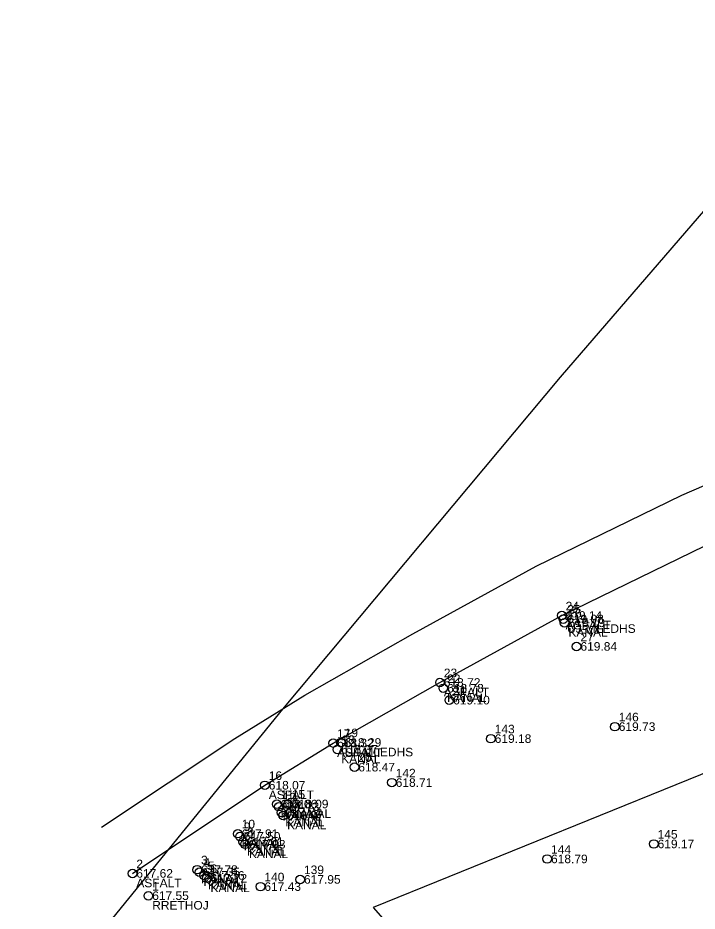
# Model space of a CAD drawing. Header units: metres. Extents: x 7508000 to 7510589, y 4725804 to 4728000.
# Drawn here: x 7509282.2 to 7509361.4, y 4726973.8 to 4727078 of the extents above; entities that cross this region are included whole.
import ezdxf

# ---------------------------------------------------------------- set-up
doc = ezdxf.new("R2010")
doc.units = ezdxf.units.M
for name, color, linetype in [('_KOCKA', 5, 'Continuous'), ('OBILIQ_PAR_PARCELGEOM_ILI', 7, 'Continuous'), ('Orotofoto 2018', 7, 'Continuous'), ('Parcela Baze', 7, 'Continuous'), ('V-NODE', 1, 'Continuous'), ('V-NODE-TEXT', 11, 'Continuous')]:
    doc.layers.add(name, color=color, linetype=linetype)
doc.styles.get("Standard").update_dxf_attribs({"font": 'arial.ttf'})
picture_1 = doc.add_image_def('image1.ecw', size_in_pixel=(11111, 11111))

# ---------------------------------------------------------------- blocks, each defined once
blk = doc.blocks.new('*U54')
at = {"color": 0, "linetype": 'ByBlock', "lineweight": -2, "transparency": 16777216}
blk.add_line((0, 0), (0, 0), dxfattribs=at)
blk.add_circle((0, 0), 0.5, dxfattribs=at)
blk = doc.blocks.new('*U55', base_point=(7509297.413, 4726975.589, 617.5488))
at = {"layer": 'V-NODE-TEXT', "color": 1, "linetype": 'ByBlock', "char_height": 1}
for s, insert, attachment_point in [('1', (7509297.863, 4726976.199573, 617.5488), 7), ('617.55', (7509297.863, 4726975.589, 617.5488), 4), ('RRETHOJ', (7509297.863, 4726974.978427, 617.5488), 1)]:
    blk.add_mtext(s, dxfattribs=dict(at, insert=insert, attachment_point=attachment_point))
blk = doc.blocks.new('*U56', base_point=(7509297.413, 4726975.589, 617.549))
at = {"layer": 'V-NODE-TEXT', "color": 7, "lineweight": -2}
blk.add_blockref('*U55', (7509297.413, 4726975.589, 617.549), dxfattribs=at)
blk = doc.blocks.new('*U57', base_point=(7509297.413, 4726975.589, 617.549))
at = {"layer": 'V-NODE', "color": 7, "lineweight": -2, "xscale": 0.9999999800000003, "yscale": 0.9999999800000003, "zscale": 0.9999999800000003}
blk.add_blockref('*U54', (7509297.413, 4726975.589, 617.549), dxfattribs=at)
at = {"layer": 'V-NODE-TEXT', "color": 7, "lineweight": -2}
blk.add_blockref('*U56', (7509297.413, 4726975.589, 617.549), dxfattribs=at)
blk = doc.blocks.new('*U58', base_point=(7509295.561, 4726978.189, 617.6191))
at = {"layer": 'V-NODE-TEXT', "color": 1, "linetype": 'ByBlock', "char_height": 1}
for s, insert, attachment_point in [('2', (7509296.011, 4726978.799573, 617.6191), 7), ('617.62', (7509296.011, 4726978.189, 617.6191), 4), ('ASFALT', (7509296.011, 4726977.578427, 617.6191), 1)]:
    blk.add_mtext(s, dxfattribs=dict(at, insert=insert, attachment_point=attachment_point))
blk = doc.blocks.new('*U59', base_point=(7509295.561, 4726978.189, 617.619))
at = {"layer": 'V-NODE-TEXT', "color": 7, "lineweight": -2}
blk.add_blockref('*U58', (7509295.561, 4726978.189, 617.619), dxfattribs=at)
blk = doc.blocks.new('*U60', base_point=(7509295.561, 4726978.189, 617.619))
at = {"layer": 'V-NODE', "color": 7, "lineweight": -2, "xscale": 0.9999999800000003, "yscale": 0.9999999800000003, "zscale": 0.9999999800000003}
blk.add_blockref('*U54', (7509295.561, 4726978.189, 617.619), dxfattribs=at)
at = {"layer": 'V-NODE-TEXT', "color": 7, "lineweight": -2}
blk.add_blockref('*U59', (7509295.561, 4726978.189, 617.619), dxfattribs=at)
blk = doc.blocks.new('*U61', base_point=(7509303.114, 4726978.632, 617.7755))
at = {"layer": 'V-NODE-TEXT', "color": 1, "linetype": 'ByBlock', "char_height": 1}
for s, insert, attachment_point in [('3', (7509303.564, 4726979.242573, 617.7755), 7), ('617.78', (7509303.564, 4726978.632, 617.7755), 4), ('KANAL', (7509303.564, 4726978.021427, 617.7755), 1)]:
    blk.add_mtext(s, dxfattribs=dict(at, insert=insert, attachment_point=attachment_point))
blk = doc.blocks.new('*U62', base_point=(7509303.114, 4726978.632, 617.775))
at = {"layer": 'V-NODE-TEXT', "color": 7, "lineweight": -2}
blk.add_blockref('*U61', (7509303.114, 4726978.632, 617.775), dxfattribs=at)
blk = doc.blocks.new('*U63', base_point=(7509303.114, 4726978.632, 617.775))
at = {"layer": 'V-NODE', "color": 7, "lineweight": -2, "xscale": 0.9999999800000003, "yscale": 0.9999999800000003, "zscale": 0.9999999800000003}
blk.add_blockref('*U54', (7509303.114, 4726978.632, 617.775), dxfattribs=at)
at = {"layer": 'V-NODE-TEXT', "color": 7, "lineweight": -2}
blk.add_blockref('*U62', (7509303.114, 4726978.632, 617.775), dxfattribs=at)
blk = doc.blocks.new('*U64', base_point=(7509303.39, 4726978.35, 617.35))
at = {"layer": 'V-NODE-TEXT', "color": 1, "linetype": 'ByBlock', "char_height": 1}
for s, insert, attachment_point in [('4', (7509303.84, 4726978.96, 617.35), 7), ('617.35', (7509303.84, 4726978.35, 617.35), 4), ('KANAL', (7509303.84, 4726977.74, 617.35), 1)]:
    blk.add_mtext(s, dxfattribs=dict(at, insert=insert, attachment_point=attachment_point))
blk = doc.blocks.new('*U65', base_point=(7509303.386, 4726978.353, 617.348))
at = {"layer": 'V-NODE-TEXT', "color": 7, "lineweight": -2}
blk.add_blockref('*U64', (7509303.386, 4726978.353, 617.348), dxfattribs=at)
blk = doc.blocks.new('*U66', base_point=(7509303.386, 4726978.353, 617.348))
at = {"layer": 'V-NODE', "color": 7, "lineweight": -2, "xscale": 0.9999999800000003, "yscale": 0.9999999800000003, "zscale": 0.9999999800000003}
blk.add_blockref('*U54', (7509303.386, 4726978.353, 617.348), dxfattribs=at)
at = {"layer": 'V-NODE-TEXT', "color": 7, "lineweight": -2}
blk.add_blockref('*U65', (7509303.386, 4726978.353, 617.348), dxfattribs=at)
blk = doc.blocks.new('*U67', base_point=(7509303.91, 4726977.96, 617.36))
at = {"layer": 'V-NODE-TEXT', "color": 1, "linetype": 'ByBlock', "char_height": 1}
for s, insert, attachment_point in [('5', (7509304.36, 4726978.57, 617.36), 7), ('617.36', (7509304.36, 4726977.96, 617.36), 4), ('KANAL', (7509304.36, 4726977.34, 617.36), 1)]:
    blk.add_mtext(s, dxfattribs=dict(at, insert=insert, attachment_point=attachment_point))
blk = doc.blocks.new('*U68', base_point=(7509303.906, 4726977.955, 617.363))
at = {"layer": 'V-NODE-TEXT', "color": 7, "lineweight": -2}
blk.add_blockref('*U67', (7509303.906, 4726977.955, 617.363), dxfattribs=at)
blk = doc.blocks.new('*U69', base_point=(7509303.906, 4726977.955, 617.363))
at = {"layer": 'V-NODE', "color": 7, "lineweight": -2, "xscale": 0.9999999800000003, "yscale": 0.9999999800000003, "zscale": 0.9999999800000003}
blk.add_blockref('*U54', (7509303.906, 4726977.955, 617.363), dxfattribs=at)
at = {"layer": 'V-NODE-TEXT', "color": 7, "lineweight": -2}
blk.add_blockref('*U68', (7509303.906, 4726977.955, 617.363), dxfattribs=at)
blk = doc.blocks.new('*U70', base_point=(7509304.21, 4726977.615, 617.7219))
at = {"layer": 'V-NODE-TEXT', "color": 1, "linetype": 'ByBlock', "char_height": 1}
for s, insert, attachment_point in [('6', (7509304.66, 4726978.225573, 617.7219), 7), ('617.72', (7509304.66, 4726977.615, 617.7219), 4), ('KANAL', (7509304.66, 4726977.004427, 617.7219), 1)]:
    blk.add_mtext(s, dxfattribs=dict(at, insert=insert, attachment_point=attachment_point))
blk = doc.blocks.new('*U71', base_point=(7509304.21, 4726977.615, 617.722))
at = {"layer": 'V-NODE-TEXT', "color": 7, "lineweight": -2}
blk.add_blockref('*U70', (7509304.21, 4726977.615, 617.722), dxfattribs=at)
blk = doc.blocks.new('*U72', base_point=(7509304.21, 4726977.615, 617.722))
at = {"layer": 'V-NODE', "color": 7, "lineweight": -2, "xscale": 0.9999999800000003, "yscale": 0.9999999800000003, "zscale": 0.9999999800000003}
blk.add_blockref('*U54', (7509304.21, 4726977.615, 617.722), dxfattribs=at)
at = {"layer": 'V-NODE-TEXT', "color": 7, "lineweight": -2}
blk.add_blockref('*U71', (7509304.21, 4726977.615, 617.722), dxfattribs=at)
blk = doc.blocks.new('*U73', base_point=(7509308.69, 4726981.59, 617.93))
at = {"layer": 'V-NODE-TEXT', "color": 1, "linetype": 'ByBlock', "char_height": 1}
for s, insert, attachment_point in [('7', (7509309.14, 4726982.2, 617.93), 7), ('617.93', (7509309.14, 4726981.59, 617.93), 4), ('KANAL', (7509309.14, 4726980.98, 617.93), 1)]:
    blk.add_mtext(s, dxfattribs=dict(at, insert=insert, attachment_point=attachment_point))
blk = doc.blocks.new('*U74', base_point=(7509308.69, 4726981.591, 617.933))
at = {"layer": 'V-NODE-TEXT', "color": 7, "lineweight": -2}
blk.add_blockref('*U73', (7509308.69, 4726981.591, 617.933), dxfattribs=at)
blk = doc.blocks.new('*U75', base_point=(7509308.69, 4726981.591, 617.933))
at = {"layer": 'V-NODE', "color": 7, "lineweight": -2, "xscale": 0.9999999800000003, "yscale": 0.9999999800000003, "zscale": 0.9999999800000003}
blk.add_blockref('*U54', (7509308.69, 4726981.591, 617.933), dxfattribs=at)
at = {"layer": 'V-NODE-TEXT', "color": 7, "lineweight": -2}
blk.add_blockref('*U74', (7509308.69, 4726981.591, 617.933), dxfattribs=at)
blk = doc.blocks.new('*U76', base_point=(7509308.462, 4726981.888, 617.6052))
at = {"layer": 'V-NODE-TEXT', "color": 1, "linetype": 'ByBlock', "char_height": 1}
for s, insert, attachment_point in [('8', (7509308.912, 4726982.498573, 617.6052), 7), ('617.61', (7509308.912, 4726981.888, 617.6052), 4), ('KANAL', (7509308.912, 4726981.277427, 617.6052), 1)]:
    blk.add_mtext(s, dxfattribs=dict(at, insert=insert, attachment_point=attachment_point))
blk = doc.blocks.new('*U77', base_point=(7509308.462, 4726981.888, 617.605))
at = {"layer": 'V-NODE-TEXT', "color": 7, "lineweight": -2}
blk.add_blockref('*U76', (7509308.462, 4726981.888, 617.605), dxfattribs=at)
blk = doc.blocks.new('*U78', base_point=(7509308.462, 4726981.888, 617.605))
at = {"layer": 'V-NODE', "color": 7, "lineweight": -2, "xscale": 0.9999999800000003, "yscale": 0.9999999800000003, "zscale": 0.9999999800000003}
blk.add_blockref('*U54', (7509308.462, 4726981.888, 617.605), dxfattribs=at)
at = {"layer": 'V-NODE-TEXT', "color": 7, "lineweight": -2}
blk.add_blockref('*U77', (7509308.462, 4726981.888, 617.605), dxfattribs=at)
blk = doc.blocks.new('*U79', base_point=(7509308.099, 4726982.512, 617.5014))
at = {"layer": 'V-NODE-TEXT', "color": 1, "linetype": 'ByBlock', "char_height": 1}
for s, insert, attachment_point in [('9', (7509308.549, 4726983.122573, 617.5014), 7), ('617.50', (7509308.549, 4726982.512, 617.5014), 4), ('KANAL', (7509308.549, 4726981.901427, 617.5014), 1)]:
    blk.add_mtext(s, dxfattribs=dict(at, insert=insert, attachment_point=attachment_point))
blk = doc.blocks.new('*U80', base_point=(7509308.099, 4726982.512, 617.501))
at = {"layer": 'V-NODE-TEXT', "color": 7, "lineweight": -2}
blk.add_blockref('*U79', (7509308.099, 4726982.512, 617.501), dxfattribs=at)
blk = doc.blocks.new('*U81', base_point=(7509308.099, 4726982.512, 617.501))
at = {"layer": 'V-NODE', "color": 7, "lineweight": -2, "xscale": 0.9999999800000003, "yscale": 0.9999999800000003, "zscale": 0.9999999800000003}
blk.add_blockref('*U54', (7509308.099, 4726982.512, 617.501), dxfattribs=at)
at = {"layer": 'V-NODE-TEXT', "color": 7, "lineweight": -2}
blk.add_blockref('*U80', (7509308.099, 4726982.512, 617.501), dxfattribs=at)
blk = doc.blocks.new('*U82', base_point=(7509307.852, 4726982.831, 617.9081))
at = {"layer": 'V-NODE-TEXT', "color": 1, "linetype": 'ByBlock', "char_height": 1}
for s, insert, attachment_point in [('10', (7509308.302, 4726983.441573, 617.9081), 7), ('617.91', (7509308.302, 4726982.831, 617.9081), 4), ('KANAL', (7509308.302, 4726982.220427, 617.9081), 1)]:
    blk.add_mtext(s, dxfattribs=dict(at, insert=insert, attachment_point=attachment_point))
blk = doc.blocks.new('*U83', base_point=(7509307.852, 4726982.831, 617.908))
at = {"layer": 'V-NODE-TEXT', "color": 7, "lineweight": -2}
blk.add_blockref('*U82', (7509307.852, 4726982.831, 617.908), dxfattribs=at)
blk = doc.blocks.new('*U84', base_point=(7509307.852, 4726982.831, 617.908))
at = {"layer": 'V-NODE', "color": 7, "lineweight": -2, "xscale": 0.9999999800000003, "yscale": 0.9999999800000003, "zscale": 0.9999999800000003}
blk.add_blockref('*U54', (7509307.852, 4726982.831, 617.908), dxfattribs=at)
at = {"layer": 'V-NODE-TEXT', "color": 7, "lineweight": -2}
blk.add_blockref('*U83', (7509307.852, 4726982.831, 617.908), dxfattribs=at)
blk = doc.blocks.new('*U85', base_point=(7509312.403, 4726986.278, 618.0613))
at = {"layer": 'V-NODE-TEXT', "color": 1, "linetype": 'ByBlock', "char_height": 1}
for s, insert, attachment_point in [('11', (7509312.853, 4726986.888573, 618.0613), 7), ('618.06', (7509312.853, 4726986.278, 618.0613), 4), ('KANAL', (7509312.853, 4726985.667427, 618.0613), 1)]:
    blk.add_mtext(s, dxfattribs=dict(at, insert=insert, attachment_point=attachment_point))
blk = doc.blocks.new('*U86', base_point=(7509312.403, 4726986.278, 618.061))
at = {"layer": 'V-NODE-TEXT', "color": 7, "lineweight": -2}
blk.add_blockref('*U85', (7509312.403, 4726986.278, 618.061), dxfattribs=at)
blk = doc.blocks.new('*U87', base_point=(7509312.403, 4726986.278, 618.061))
at = {"layer": 'V-NODE', "color": 7, "lineweight": -2, "xscale": 0.9999999800000003, "yscale": 0.9999999800000003, "zscale": 0.9999999800000003}
blk.add_blockref('*U54', (7509312.403, 4726986.278, 618.061), dxfattribs=at)
at = {"layer": 'V-NODE-TEXT', "color": 7, "lineweight": -2}
blk.add_blockref('*U86', (7509312.403, 4726986.278, 618.061), dxfattribs=at)
blk = doc.blocks.new('*U88', base_point=(7509312.62, 4726985.98, 617.73))
at = {"layer": 'V-NODE-TEXT', "color": 1, "linetype": 'ByBlock', "char_height": 1}
for s, insert, attachment_point in [('12', (7509313.07, 4726986.59, 617.73), 7), ('617.73', (7509313.07, 4726985.98, 617.73), 4), ('KANAL', (7509313.07, 4726985.37, 617.73), 1)]:
    blk.add_mtext(s, dxfattribs=dict(at, insert=insert, attachment_point=attachment_point))
blk = doc.blocks.new('*U89', base_point=(7509312.616, 4726985.978, 617.726))
at = {"layer": 'V-NODE-TEXT', "color": 7, "lineweight": -2}
blk.add_blockref('*U88', (7509312.616, 4726985.978, 617.726), dxfattribs=at)
blk = doc.blocks.new('*U90', base_point=(7509312.616, 4726985.978, 617.726))
at = {"layer": 'V-NODE', "color": 7, "lineweight": -2, "xscale": 0.9999999800000003, "yscale": 0.9999999800000003, "zscale": 0.9999999800000003}
blk.add_blockref('*U54', (7509312.616, 4726985.978, 617.726), dxfattribs=at)
at = {"layer": 'V-NODE-TEXT', "color": 7, "lineweight": -2}
blk.add_blockref('*U89', (7509312.616, 4726985.978, 617.726), dxfattribs=at)
blk = doc.blocks.new('*U91', base_point=(7509312.932, 4726985.304, 617.7438))
at = {"layer": 'V-NODE-TEXT', "color": 1, "linetype": 'ByBlock', "char_height": 1}
for s, insert, attachment_point in [('13', (7509313.382, 4726985.914573, 617.7438), 7), ('617.74', (7509313.382, 4726985.304, 617.7438), 4), ('KANAL', (7509313.382, 4726984.693427, 617.7438), 1)]:
    blk.add_mtext(s, dxfattribs=dict(at, insert=insert, attachment_point=attachment_point))
blk = doc.blocks.new('*U92', base_point=(7509312.932, 4726985.304, 617.744))
at = {"layer": 'V-NODE-TEXT', "color": 7, "lineweight": -2}
blk.add_blockref('*U91', (7509312.932, 4726985.304, 617.744), dxfattribs=at)
blk = doc.blocks.new('*U93', base_point=(7509312.932, 4726985.304, 617.744))
at = {"layer": 'V-NODE', "color": 7, "lineweight": -2, "xscale": 0.9999999800000003, "yscale": 0.9999999800000003, "zscale": 0.9999999800000003}
blk.add_blockref('*U54', (7509312.932, 4726985.304, 617.744), dxfattribs=at)
at = {"layer": 'V-NODE-TEXT', "color": 7, "lineweight": -2}
blk.add_blockref('*U92', (7509312.932, 4726985.304, 617.744), dxfattribs=at)
blk = doc.blocks.new('*U94', base_point=(7509313.153, 4726984.953, 618.0737))
at = {"layer": 'V-NODE-TEXT', "color": 1, "linetype": 'ByBlock', "char_height": 1}
for s, insert, attachment_point in [('14', (7509313.603, 4726985.563573, 618.0737), 7), ('618.07', (7509313.603, 4726984.953, 618.0737), 4), ('KANAL', (7509313.603, 4726984.342427, 618.0737), 1)]:
    blk.add_mtext(s, dxfattribs=dict(at, insert=insert, attachment_point=attachment_point))
blk = doc.blocks.new('*U95', base_point=(7509313.153, 4726984.953, 618.074))
at = {"layer": 'V-NODE-TEXT', "color": 7, "lineweight": -2}
blk.add_blockref('*U94', (7509313.153, 4726984.953, 618.074), dxfattribs=at)
blk = doc.blocks.new('*U96', base_point=(7509313.153, 4726984.953, 618.074))
at = {"layer": 'V-NODE', "color": 7, "lineweight": -2, "xscale": 0.9999999800000003, "yscale": 0.9999999800000003, "zscale": 0.9999999800000003}
blk.add_blockref('*U54', (7509313.153, 4726984.953, 618.074), dxfattribs=at)
at = {"layer": 'V-NODE-TEXT', "color": 7, "lineweight": -2}
blk.add_blockref('*U95', (7509313.153, 4726984.953, 618.074), dxfattribs=at)
blk = doc.blocks.new('*U97', base_point=(7509313.696, 4726986.295, 618.0887))
at = {"layer": 'V-NODE-TEXT', "color": 1, "linetype": 'ByBlock', "char_height": 1}
for s, insert, attachment_point in [('15', (7509314.146, 4726986.905573, 618.0887), 7), ('618.09', (7509314.146, 4726986.295, 618.0887), 4), ('KANAL', (7509314.146, 4726985.684427, 618.0887), 1)]:
    blk.add_mtext(s, dxfattribs=dict(at, insert=insert, attachment_point=attachment_point))
blk = doc.blocks.new('*U98', base_point=(7509313.696, 4726986.295, 618.089))
at = {"layer": 'V-NODE-TEXT', "color": 7, "lineweight": -2}
blk.add_blockref('*U97', (7509313.696, 4726986.295, 618.089), dxfattribs=at)
blk = doc.blocks.new('*U99', base_point=(7509313.696, 4726986.295, 618.089))
at = {"layer": 'V-NODE', "color": 7, "lineweight": -2, "xscale": 0.9999999800000003, "yscale": 0.9999999800000003, "zscale": 0.9999999800000003}
blk.add_blockref('*U54', (7509313.696, 4726986.295, 618.089), dxfattribs=at)
at = {"layer": 'V-NODE-TEXT', "color": 7, "lineweight": -2}
blk.add_blockref('*U98', (7509313.696, 4726986.295, 618.089), dxfattribs=at)
blk = doc.blocks.new('*U100', base_point=(7509311.012, 4726988.478, 618.0674))
at = {"layer": 'V-NODE-TEXT', "color": 1, "linetype": 'ByBlock', "char_height": 1}
for s, insert, attachment_point in [('16', (7509311.462, 4726989.088573, 618.0674), 7), ('618.07', (7509311.462, 4726988.478, 618.0674), 4), ('ASFALT', (7509311.462, 4726987.867427, 618.0674), 1)]:
    blk.add_mtext(s, dxfattribs=dict(at, insert=insert, attachment_point=attachment_point))
blk = doc.blocks.new('*U101', base_point=(7509311.012, 4726988.478, 618.067))
at = {"layer": 'V-NODE-TEXT', "color": 7, "lineweight": -2}
blk.add_blockref('*U100', (7509311.012, 4726988.478, 618.067), dxfattribs=at)
blk = doc.blocks.new('*U102', base_point=(7509311.012, 4726988.478, 618.067))
at = {"layer": 'V-NODE', "color": 7, "lineweight": -2, "xscale": 0.9999999800000003, "yscale": 0.9999999800000003, "zscale": 0.9999999800000003}
blk.add_blockref('*U54', (7509311.012, 4726988.478, 618.067), dxfattribs=at)
at = {"layer": 'V-NODE-TEXT', "color": 7, "lineweight": -2}
blk.add_blockref('*U101', (7509311.012, 4726988.478, 618.067), dxfattribs=at)
blk = doc.blocks.new('*U103', base_point=(7509318.98, 4726993.41, 618.32))
at = {"layer": 'V-NODE-TEXT', "color": 1, "linetype": 'ByBlock', "char_height": 1}
for s, insert, attachment_point in [('17', (7509319.43, 4726994.02, 618.32), 7), ('618.32', (7509319.43, 4726993.41, 618.32), 4), ('ASFALT', (7509319.43, 4726992.8, 618.32), 1)]:
    blk.add_mtext(s, dxfattribs=dict(at, insert=insert, attachment_point=attachment_point))
blk = doc.blocks.new('*U104', base_point=(7509318.979, 4726993.407, 618.319))
at = {"layer": 'V-NODE-TEXT', "color": 7, "lineweight": -2}
blk.add_blockref('*U103', (7509318.979, 4726993.407, 618.319), dxfattribs=at)
blk = doc.blocks.new('*U105', base_point=(7509318.979, 4726993.407, 618.319))
at = {"layer": 'V-NODE', "color": 7, "lineweight": -2, "xscale": 0.9999999800000003, "yscale": 0.9999999800000003, "zscale": 0.9999999800000003}
blk.add_blockref('*U54', (7509318.979, 4726993.407, 618.319), dxfattribs=at)
at = {"layer": 'V-NODE-TEXT', "color": 7, "lineweight": -2}
blk.add_blockref('*U104', (7509318.979, 4726993.407, 618.319), dxfattribs=at)
blk = doc.blocks.new('*U106', base_point=(7509319.46, 4726992.67, 618.37))
at = {"layer": 'V-NODE-TEXT', "color": 1, "linetype": 'ByBlock', "char_height": 1}
for s, insert, attachment_point in [('18', (7509319.91, 4726993.28, 618.37), 7), ('618.37', (7509319.91, 4726992.67, 618.37), 4), ('KANAL', (7509319.91, 4726992.06, 618.37), 1)]:
    blk.add_mtext(s, dxfattribs=dict(at, insert=insert, attachment_point=attachment_point))
blk = doc.blocks.new('*U107', base_point=(7509319.458, 4726992.671, 618.373))
at = {"layer": 'V-NODE-TEXT', "color": 7, "lineweight": -2}
blk.add_blockref('*U106', (7509319.458, 4726992.671, 618.373), dxfattribs=at)
blk = doc.blocks.new('*U108', base_point=(7509319.458, 4726992.671, 618.373))
at = {"layer": 'V-NODE', "color": 7, "lineweight": -2, "xscale": 0.9999999800000003, "yscale": 0.9999999800000003, "zscale": 0.9999999800000003}
blk.add_blockref('*U54', (7509319.458, 4726992.671, 618.373), dxfattribs=at)
at = {"layer": 'V-NODE-TEXT', "color": 7, "lineweight": -2}
blk.add_blockref('*U107', (7509319.458, 4726992.671, 618.373), dxfattribs=at)
blk = doc.blocks.new('*U109', base_point=(7509319.855, 4726993.472, 618.2903))
at = {"layer": 'V-NODE-TEXT', "color": 1, "linetype": 'ByBlock', "char_height": 1}
for s, insert, attachment_point in [('19', (7509320.305, 4726994.082573, 618.2903), 7), ('618.29', (7509320.305, 4726993.472, 618.2903), 4), ('UJ-MLEDHS', (7509320.305, 4726992.861427, 618.2903), 1)]:
    blk.add_mtext(s, dxfattribs=dict(at, insert=insert, attachment_point=attachment_point))
blk = doc.blocks.new('*U110', base_point=(7509319.855, 4726993.472, 618.29))
at = {"layer": 'V-NODE-TEXT', "color": 7, "lineweight": -2}
blk.add_blockref('*U109', (7509319.855, 4726993.472, 618.29), dxfattribs=at)
blk = doc.blocks.new('*U111', base_point=(7509319.855, 4726993.472, 618.29))
at = {"layer": 'V-NODE', "color": 7, "lineweight": -2, "xscale": 0.9999999800000003, "yscale": 0.9999999800000003, "zscale": 0.9999999800000003}
blk.add_blockref('*U54', (7509319.855, 4726993.472, 618.29), dxfattribs=at)
at = {"layer": 'V-NODE-TEXT', "color": 7, "lineweight": -2}
blk.add_blockref('*U110', (7509319.855, 4726993.472, 618.29), dxfattribs=at)
blk = doc.blocks.new('*U112', base_point=(7509321.464, 4726990.593, 618.4678))
at = {"layer": 'V-NODE-TEXT', "color": 1, "linetype": 'ByBlock', "char_height": 1}
for s, insert, attachment_point in [('20', (7509321.914, 4726991.203573, 618.4678), 7), ('618.47', (7509321.914, 4726990.593, 618.4678), 4)]:
    blk.add_mtext(s, dxfattribs=dict(at, insert=insert, attachment_point=attachment_point))
blk = doc.blocks.new('*U113', base_point=(7509321.464, 4726990.593, 618.468))
at = {"layer": 'V-NODE-TEXT', "color": 7, "lineweight": -2}
blk.add_blockref('*U112', (7509321.464, 4726990.593, 618.468), dxfattribs=at)
blk = doc.blocks.new('*U114', base_point=(7509321.464, 4726990.593, 618.468))
at = {"layer": 'V-NODE', "color": 7, "lineweight": -2, "xscale": 0.9999999800000003, "yscale": 0.9999999800000003, "zscale": 0.9999999800000003}
blk.add_blockref('*U54', (7509321.464, 4726990.593, 618.468), dxfattribs=at)
at = {"layer": 'V-NODE-TEXT', "color": 7, "lineweight": -2}
blk.add_blockref('*U113', (7509321.464, 4726990.593, 618.468), dxfattribs=at)
blk = doc.blocks.new('*U115', base_point=(7509332.523, 4726998.412, 619.1036))
at = {"layer": 'V-NODE-TEXT', "color": 1, "linetype": 'ByBlock', "char_height": 1}
for s, insert, attachment_point in [('21', (7509332.973, 4726999.022573, 619.1036), 7), ('619.10', (7509332.973, 4726998.412, 619.1036), 4)]:
    blk.add_mtext(s, dxfattribs=dict(at, insert=insert, attachment_point=attachment_point))
blk = doc.blocks.new('*U116', base_point=(7509332.523, 4726998.412, 619.104))
at = {"layer": 'V-NODE-TEXT', "color": 7, "lineweight": -2}
blk.add_blockref('*U115', (7509332.523, 4726998.412, 619.104), dxfattribs=at)
blk = doc.blocks.new('*U117', base_point=(7509332.523, 4726998.412, 619.104))
at = {"layer": 'V-NODE', "color": 7, "lineweight": -2, "xscale": 0.9999999800000003, "yscale": 0.9999999800000003, "zscale": 0.9999999800000003}
blk.add_blockref('*U54', (7509332.523, 4726998.412, 619.104), dxfattribs=at)
at = {"layer": 'V-NODE-TEXT', "color": 7, "lineweight": -2}
blk.add_blockref('*U116', (7509332.523, 4726998.412, 619.104), dxfattribs=at)
blk = doc.blocks.new('*U118', base_point=(7509331.822, 4726999.802, 618.7753))
at = {"layer": 'V-NODE-TEXT', "color": 1, "linetype": 'ByBlock', "char_height": 1}
for s, insert, attachment_point in [('22', (7509332.272, 4727000.412573, 618.7753), 7), ('618.78', (7509332.272, 4726999.802, 618.7753), 4), ('KANAL', (7509332.272, 4726999.191427, 618.7753), 1)]:
    blk.add_mtext(s, dxfattribs=dict(at, insert=insert, attachment_point=attachment_point))
blk = doc.blocks.new('*U119', base_point=(7509331.822, 4726999.802, 618.775))
at = {"layer": 'V-NODE-TEXT', "color": 7, "lineweight": -2}
blk.add_blockref('*U118', (7509331.822, 4726999.802, 618.775), dxfattribs=at)
blk = doc.blocks.new('*U120', base_point=(7509331.822, 4726999.802, 618.775))
at = {"layer": 'V-NODE', "color": 7, "lineweight": -2, "xscale": 0.9999999800000003, "yscale": 0.9999999800000003, "zscale": 0.9999999800000003}
blk.add_blockref('*U54', (7509331.822, 4726999.802, 618.775), dxfattribs=at)
at = {"layer": 'V-NODE-TEXT', "color": 7, "lineweight": -2}
blk.add_blockref('*U119', (7509331.822, 4726999.802, 618.775), dxfattribs=at)
blk = doc.blocks.new('*U121', base_point=(7509331.428, 4727000.469, 618.7194))
at = {"layer": 'V-NODE-TEXT', "color": 1, "linetype": 'ByBlock', "char_height": 1}
for s, insert, attachment_point in [('23', (7509331.878, 4727001.079573, 618.7194), 7), ('618.72', (7509331.878, 4727000.469, 618.7194), 4), ('ASFALT', (7509331.878, 4726999.858427, 618.7194), 1)]:
    blk.add_mtext(s, dxfattribs=dict(at, insert=insert, attachment_point=attachment_point))
blk = doc.blocks.new('*U122', base_point=(7509331.428, 4727000.469, 618.719))
at = {"layer": 'V-NODE-TEXT', "color": 7, "lineweight": -2}
blk.add_blockref('*U121', (7509331.428, 4727000.469, 618.719), dxfattribs=at)
blk = doc.blocks.new('*U123', base_point=(7509331.428, 4727000.469, 618.719))
at = {"layer": 'V-NODE', "color": 7, "lineweight": -2, "xscale": 0.9999999800000003, "yscale": 0.9999999800000003, "zscale": 0.9999999800000003}
blk.add_blockref('*U54', (7509331.428, 4727000.469, 618.719), dxfattribs=at)
at = {"layer": 'V-NODE-TEXT', "color": 7, "lineweight": -2}
blk.add_blockref('*U122', (7509331.428, 4727000.469, 618.719), dxfattribs=at)
blk = doc.blocks.new('*U124', base_point=(7509345.637, 4727008.285, 619.1395))
at = {"layer": 'V-NODE-TEXT', "color": 1, "linetype": 'ByBlock', "char_height": 1}
for s, insert, attachment_point in [('24', (7509346.087, 4727008.895573, 619.1395), 7), ('619.14', (7509346.087, 4727008.285, 619.1395), 4), ('ASFALT', (7509346.087, 4727007.674427, 619.1395), 1)]:
    blk.add_mtext(s, dxfattribs=dict(at, insert=insert, attachment_point=attachment_point))
blk = doc.blocks.new('*U125', base_point=(7509345.637, 4727008.285, 619.139))
at = {"layer": 'V-NODE-TEXT', "color": 7, "lineweight": -2}
blk.add_blockref('*U124', (7509345.637, 4727008.285, 619.139), dxfattribs=at)
blk = doc.blocks.new('*U126', base_point=(7509345.637, 4727008.285, 619.139))
at = {"layer": 'V-NODE', "color": 7, "lineweight": -2, "xscale": 0.9999999800000003, "yscale": 0.9999999800000003, "zscale": 0.9999999800000003}
blk.add_blockref('*U54', (7509345.637, 4727008.285, 619.139), dxfattribs=at)
at = {"layer": 'V-NODE-TEXT', "color": 7, "lineweight": -2}
blk.add_blockref('*U125', (7509345.637, 4727008.285, 619.139), dxfattribs=at)
blk = doc.blocks.new('*U127', base_point=(7509345.815, 4727007.882, 619.0784))
at = {"layer": 'V-NODE-TEXT', "color": 1, "linetype": 'ByBlock', "char_height": 1}
for s, insert, attachment_point in [('25', (7509346.265, 4727008.492573, 619.0784), 7), ('619.08', (7509346.265, 4727007.882, 619.0784), 4), ('UJ-MLEDHS', (7509346.265, 4727007.271427, 619.0784), 1)]:
    blk.add_mtext(s, dxfattribs=dict(at, insert=insert, attachment_point=attachment_point))
blk = doc.blocks.new('*U128', base_point=(7509345.815, 4727007.882, 619.078))
at = {"layer": 'V-NODE-TEXT', "color": 7, "lineweight": -2}
blk.add_blockref('*U127', (7509345.815, 4727007.882, 619.078), dxfattribs=at)
blk = doc.blocks.new('*U129', base_point=(7509345.815, 4727007.882, 619.078))
at = {"layer": 'V-NODE', "color": 7, "lineweight": -2, "xscale": 0.9999999800000003, "yscale": 0.9999999800000003, "zscale": 0.9999999800000003}
blk.add_blockref('*U54', (7509345.815, 4727007.882, 619.078), dxfattribs=at)
at = {"layer": 'V-NODE-TEXT', "color": 7, "lineweight": -2}
blk.add_blockref('*U128', (7509345.815, 4727007.882, 619.078), dxfattribs=at)
blk = doc.blocks.new('*U130', base_point=(7509345.971, 4727007.442, 619.1883))
at = {"layer": 'V-NODE-TEXT', "color": 1, "linetype": 'ByBlock', "char_height": 1}
for s, insert, attachment_point in [('26', (7509346.421, 4727008.052573, 619.1883), 7), ('619.19', (7509346.421, 4727007.442, 619.1883), 4), ('KANAL', (7509346.421, 4727006.831427, 619.1883), 1)]:
    blk.add_mtext(s, dxfattribs=dict(at, insert=insert, attachment_point=attachment_point))
blk = doc.blocks.new('*U131', base_point=(7509345.971, 4727007.442, 619.188))
at = {"layer": 'V-NODE-TEXT', "color": 7, "lineweight": -2}
blk.add_blockref('*U130', (7509345.971, 4727007.442, 619.188), dxfattribs=at)
blk = doc.blocks.new('*U132', base_point=(7509345.971, 4727007.442, 619.188))
at = {"layer": 'V-NODE', "color": 7, "lineweight": -2, "xscale": 0.9999999800000003, "yscale": 0.9999999800000003, "zscale": 0.9999999800000003}
blk.add_blockref('*U54', (7509345.971, 4727007.442, 619.188), dxfattribs=at)
at = {"layer": 'V-NODE-TEXT', "color": 7, "lineweight": -2}
blk.add_blockref('*U131', (7509345.971, 4727007.442, 619.188), dxfattribs=at)
blk = doc.blocks.new('*U133', base_point=(7509347.372, 4727004.677, 619.8357))
at = {"layer": 'V-NODE-TEXT', "color": 1, "linetype": 'ByBlock', "char_height": 1}
for s, insert, attachment_point in [('27', (7509347.822, 4727005.287573, 619.8357), 7), ('619.84', (7509347.822, 4727004.677, 619.8357), 4)]:
    blk.add_mtext(s, dxfattribs=dict(at, insert=insert, attachment_point=attachment_point))
blk = doc.blocks.new('*U134', base_point=(7509347.372, 4727004.677, 619.836))
at = {"layer": 'V-NODE-TEXT', "color": 7, "lineweight": -2}
blk.add_blockref('*U133', (7509347.372, 4727004.677, 619.836), dxfattribs=at)
blk = doc.blocks.new('*U135', base_point=(7509347.372, 4727004.677, 619.836))
at = {"layer": 'V-NODE', "color": 7, "lineweight": -2, "xscale": 0.9999999800000003, "yscale": 0.9999999800000003, "zscale": 0.9999999800000003}
blk.add_blockref('*U54', (7509347.372, 4727004.677, 619.836), dxfattribs=at)
at = {"layer": 'V-NODE-TEXT', "color": 7, "lineweight": -2}
blk.add_blockref('*U134', (7509347.372, 4727004.677, 619.836), dxfattribs=at)
blk = doc.blocks.new('*U463', base_point=(7509315.125, 4726977.491, 617.9494))
at = {"layer": 'V-NODE-TEXT', "color": 1, "linetype": 'ByBlock', "char_height": 1}
for s, insert, attachment_point in [('139', (7509315.575, 4726978.101573, 617.9494), 7), ('617.95', (7509315.575, 4726977.491, 617.9494), 4)]:
    blk.add_mtext(s, dxfattribs=dict(at, insert=insert, attachment_point=attachment_point))
blk = doc.blocks.new('*U464', base_point=(7509315.125, 4726977.491, 617.949))
at = {"layer": 'V-NODE-TEXT', "color": 7, "lineweight": -2}
blk.add_blockref('*U463', (7509315.125, 4726977.491, 617.949), dxfattribs=at)
blk = doc.blocks.new('*U465', base_point=(7509315.125, 4726977.491, 617.949))
at = {"layer": 'V-NODE', "color": 7, "lineweight": -2, "xscale": 0.9999999800000003, "yscale": 0.9999999800000003, "zscale": 0.9999999800000003}
blk.add_blockref('*U54', (7509315.125, 4726977.491, 617.949), dxfattribs=at)
at = {"layer": 'V-NODE-TEXT', "color": 7, "lineweight": -2}
blk.add_blockref('*U464', (7509315.125, 4726977.491, 617.949), dxfattribs=at)
blk = doc.blocks.new('*U466', base_point=(7509310.5, 4726976.65, 617.43))
at = {"layer": 'V-NODE-TEXT', "color": 1, "linetype": 'ByBlock', "char_height": 1}
for s, insert, attachment_point in [('140', (7509310.95, 4726977.26, 617.43), 7), ('617.43', (7509310.95, 4726976.65, 617.43), 4)]:
    blk.add_mtext(s, dxfattribs=dict(at, insert=insert, attachment_point=attachment_point))
blk = doc.blocks.new('*U467', base_point=(7509310.495, 4726976.654, 617.432))
at = {"layer": 'V-NODE-TEXT', "color": 7, "lineweight": -2}
blk.add_blockref('*U466', (7509310.495, 4726976.654, 617.432), dxfattribs=at)
blk = doc.blocks.new('*U468', base_point=(7509310.495, 4726976.654, 617.432))
at = {"layer": 'V-NODE', "color": 7, "lineweight": -2, "xscale": 0.9999999800000003, "yscale": 0.9999999800000003, "zscale": 0.9999999800000003}
blk.add_blockref('*U54', (7509310.495, 4726976.654, 617.432), dxfattribs=at)
at = {"layer": 'V-NODE-TEXT', "color": 7, "lineweight": -2}
blk.add_blockref('*U467', (7509310.495, 4726976.654, 617.432), dxfattribs=at)
blk = doc.blocks.new('*U472', base_point=(7509325.821, 4726988.788, 618.7135))
at = {"layer": 'V-NODE-TEXT', "color": 1, "linetype": 'ByBlock', "char_height": 1}
for s, insert, attachment_point in [('142', (7509326.271, 4726989.398573, 618.7135), 7), ('618.71', (7509326.271, 4726988.788, 618.7135), 4)]:
    blk.add_mtext(s, dxfattribs=dict(at, insert=insert, attachment_point=attachment_point))
blk = doc.blocks.new('*U473', base_point=(7509325.821, 4726988.788, 618.713))
at = {"layer": 'V-NODE-TEXT', "color": 7, "lineweight": -2}
blk.add_blockref('*U472', (7509325.821, 4726988.788, 618.713), dxfattribs=at)
blk = doc.blocks.new('*U474', base_point=(7509325.821, 4726988.788, 618.713))
at = {"layer": 'V-NODE', "color": 7, "lineweight": -2, "xscale": 0.9999999800000003, "yscale": 0.9999999800000003, "zscale": 0.9999999800000003}
blk.add_blockref('*U54', (7509325.821, 4726988.788, 618.713), dxfattribs=at)
at = {"layer": 'V-NODE-TEXT', "color": 7, "lineweight": -2}
blk.add_blockref('*U473', (7509325.821, 4726988.788, 618.713), dxfattribs=at)
blk = doc.blocks.new('*U475', base_point=(7509337.373, 4726993.916, 619.1797))
at = {"layer": 'V-NODE-TEXT', "color": 1, "linetype": 'ByBlock', "char_height": 1}
for s, insert, attachment_point in [('143', (7509337.823, 4726994.526573, 619.1797), 7), ('619.18', (7509337.823, 4726993.916, 619.1797), 4)]:
    blk.add_mtext(s, dxfattribs=dict(at, insert=insert, attachment_point=attachment_point))
blk = doc.blocks.new('*U476', base_point=(7509337.373, 4726993.916, 619.18))
at = {"layer": 'V-NODE-TEXT', "color": 7, "lineweight": -2}
blk.add_blockref('*U475', (7509337.373, 4726993.916, 619.18), dxfattribs=at)
blk = doc.blocks.new('*U477', base_point=(7509337.373, 4726993.916, 619.18))
at = {"layer": 'V-NODE', "color": 7, "lineweight": -2, "xscale": 0.9999999800000003, "yscale": 0.9999999800000003, "zscale": 0.9999999800000003}
blk.add_blockref('*U54', (7509337.373, 4726993.916, 619.18), dxfattribs=at)
at = {"layer": 'V-NODE-TEXT', "color": 7, "lineweight": -2}
blk.add_blockref('*U476', (7509337.373, 4726993.916, 619.18), dxfattribs=at)
blk = doc.blocks.new('*U478', base_point=(7509343.942, 4726979.881, 618.7879))
at = {"layer": 'V-NODE-TEXT', "color": 1, "linetype": 'ByBlock', "char_height": 1}
for s, insert, attachment_point in [('144', (7509344.392, 4726980.491573, 618.7879), 7), ('618.79', (7509344.392, 4726979.881, 618.7879), 4)]:
    blk.add_mtext(s, dxfattribs=dict(at, insert=insert, attachment_point=attachment_point))
blk = doc.blocks.new('*U479', base_point=(7509343.942, 4726979.881, 618.788))
at = {"layer": 'V-NODE-TEXT', "color": 7, "lineweight": -2}
blk.add_blockref('*U478', (7509343.942, 4726979.881, 618.788), dxfattribs=at)
blk = doc.blocks.new('*U480', base_point=(7509343.942, 4726979.881, 618.788))
at = {"layer": 'V-NODE', "color": 7, "lineweight": -2, "xscale": 0.9999999800000003, "yscale": 0.9999999800000003, "zscale": 0.9999999800000003}
blk.add_blockref('*U54', (7509343.942, 4726979.881, 618.788), dxfattribs=at)
at = {"layer": 'V-NODE-TEXT', "color": 7, "lineweight": -2}
blk.add_blockref('*U479', (7509343.942, 4726979.881, 618.788), dxfattribs=at)
blk = doc.blocks.new('*U481', base_point=(7509356.368, 4726981.632, 619.1676))
at = {"layer": 'V-NODE-TEXT', "color": 1, "linetype": 'ByBlock', "char_height": 1}
for s, insert, attachment_point in [('145', (7509356.818, 4726982.242573, 619.1676), 7), ('619.17', (7509356.818, 4726981.632, 619.1676), 4)]:
    blk.add_mtext(s, dxfattribs=dict(at, insert=insert, attachment_point=attachment_point))
blk = doc.blocks.new('*U482', base_point=(7509356.368, 4726981.632, 619.168))
at = {"layer": 'V-NODE-TEXT', "color": 7, "lineweight": -2}
blk.add_blockref('*U481', (7509356.368, 4726981.632, 619.168), dxfattribs=at)
blk = doc.blocks.new('*U483', base_point=(7509356.368, 4726981.632, 619.168))
at = {"layer": 'V-NODE', "color": 7, "lineweight": -2, "xscale": 0.9999999800000003, "yscale": 0.9999999800000003, "zscale": 0.9999999800000003}
blk.add_blockref('*U54', (7509356.368, 4726981.632, 619.168), dxfattribs=at)
at = {"layer": 'V-NODE-TEXT', "color": 7, "lineweight": -2}
blk.add_blockref('*U482', (7509356.368, 4726981.632, 619.168), dxfattribs=at)
blk = doc.blocks.new('*U484', base_point=(7509351.84, 4726995.32, 619.73))
at = {"layer": 'V-NODE-TEXT', "color": 1, "linetype": 'ByBlock', "char_height": 1}
for s, insert, attachment_point in [('146', (7509352.29, 4726995.93, 619.73), 7), ('619.73', (7509352.29, 4726995.32, 619.73), 4)]:
    blk.add_mtext(s, dxfattribs=dict(at, insert=insert, attachment_point=attachment_point))
blk = doc.blocks.new('*U485', base_point=(7509351.841, 4726995.321, 619.726))
at = {"layer": 'V-NODE-TEXT', "color": 7, "lineweight": -2}
blk.add_blockref('*U484', (7509351.841, 4726995.321, 619.726), dxfattribs=at)
blk = doc.blocks.new('*U486', base_point=(7509351.841, 4726995.321, 619.726))
at = {"layer": 'V-NODE', "color": 7, "lineweight": -2, "xscale": 0.9999999800000003, "yscale": 0.9999999800000003, "zscale": 0.9999999800000003}
blk.add_blockref('*U54', (7509351.841, 4726995.321, 619.726), dxfattribs=at)
at = {"layer": 'V-NODE-TEXT', "color": 7, "lineweight": -2}
blk.add_blockref('*U485', (7509351.841, 4726995.321, 619.726), dxfattribs=at)

msp = doc.modelspace()

# ---------------------------------------------------------------- linework, layer by layer
at = {"layer": '_KOCKA', "color": 5, "lineweight": 30, "flags": 128}
for points in [[(7509291.96, 4726983.6), (7509307.5, 4726993.95), (7509315.66, 4726999), (7509328.26, 4727006.14), (7509342.64, 4727014.06), (7509359.63, 4727022.34), (7509379.32, 4727030.88), (7509400.57, 4727038.84), (7509417.19, 4727044.36), (7509439.22, 4727050.46), (7509456.19, 4727054.47), (7509476.58, 4727058.21), (7509505.97, 4727063.06), (7509522.04, 4727066.16), (7509534.8, 4727069.02), (7509542.78, 4727071.23), (7509548.24, 4727073.21), (7509552.35, 4727076.37)], [(7509295.56, 4726978.19), (7509311.01, 4726988.48), (7509318.98, 4726993.41), (7509331.43, 4727000.47), (7509345.64, 4727008.29), (7509362.34, 4727016.44), (7509381.76, 4727024.85), (7509402.74, 4727032.71), (7509419.08, 4727038.14), (7509440.83, 4727044.16), (7509457.52, 4727048.1), (7509477.65, 4727051.79), (7509506.83, 4727056.15), (7509519.28, 4727056.96), (7509533.68, 4727057.72), (7509541.98, 4727058.31), (7509549.58, 4727057.47), (7509555.29, 4727055.06)]]:
    msp.add_lwpolyline(points, dxfattribs=at)
at = {"layer": 'OBILIQ_PAR_PARCELGEOM_ILI', "color": 7, "linetype": 'Continuous'}
msp.add_lwpolyline([(7509130.22, 4727172.16), (7509097.46, 4727133.25), (7509064.83, 4727093.49), (7509031.31, 4727054.51), (7509060.91, 4727041.09), (7509093.41, 4727028.44), (7509126.17, 4727016.36), (7509155.32, 4727004.42), (7509182.36, 4726995.87), (7509207.73, 4726986.69), (7509260.46, 4726967.42), (7509281.91, 4726959.01), (7509313.09, 4726997.36), (7509345.51, 4727036.13), (7509378.44, 4727074.26), (7509410.09, 4727112.65), (7509443.01, 4727150.78)], dxfattribs=at)
at = {"layer": 'Parcela Baze', "color": 6, "lineweight": 30}
for points in [[(7509521.7, 4727036.04), (7509429.58, 4727017.15), (7509323.63, 4726974.22)], [(7509323.63, 4726974.22), (7509334.68, 4726961.66), (7509358.82, 4726934.25), (7509366.86, 4726941.43), (7509378.94, 4726944.87), (7509388.73, 4726943.34), (7509360.51, 4726925.04), (7509390.76, 4726933.68), (7509407.67, 4726941.43), (7509445.42, 4726936.6)]]:
    msp.add_lwpolyline(points, dxfattribs=at)

# ---------------------------------------------------------------- block references
at = {"color": 5, "lineweight": 30}
for name, p in [('*U126', (7509345.64, 4727008.29, 619.14)), ('*U129', (7509345.82, 4727007.88, 619.08)), ('*U132', (7509345.97, 4727007.44, 619.19)), ('*U135', (7509347.37, 4727004.68, 619.84)), ('*U123', (7509331.43, 4727000.47, 618.72)), ('*U120', (7509331.82, 4726999.8, 618.78)), ('*U117', (7509332.52, 4726998.41, 619.1)), ('*U486', (7509351.84, 4726995.32, 619.73)), ('*U105', (7509318.98, 4726993.41, 618.32)), ('*U111', (7509319.86, 4726993.47, 618.29)), ('*U477', (7509337.37, 4726993.92, 619.18)), ('*U108', (7509319.46, 4726992.67, 618.37)), ('*U114', (7509321.46, 4726990.59, 618.47)), ('*U102', (7509311.01, 4726988.48, 618.07)), ('*U474', (7509325.82, 4726988.79, 618.71)), ('*U87', (7509312.4, 4726986.28, 618.06)), ('*U90', (7509312.62, 4726985.98, 617.73)), ('*U99', (7509313.7, 4726986.29, 618.09)), ('*U93', (7509312.93, 4726985.3, 617.74)), ('*U96', (7509313.15, 4726984.95, 618.07)), ('*U84', (7509307.85, 4726982.83, 617.91)), ('*U81', (7509308.1, 4726982.51, 617.5)), ('*U78', (7509308.46, 4726981.89, 617.61)), ('*U75', (7509308.69, 4726981.59, 617.93)), ('*U483', (7509356.37, 4726981.63, 619.17)), ('*U480', (7509343.94, 4726979.88, 618.79)), ('*U63', (7509303.11, 4726978.63, 617.78)), ('*U60', (7509295.56, 4726978.19, 617.62)), ('*U66', (7509303.39, 4726978.35, 617.35)), ('*U69', (7509303.91, 4726977.96, 617.36)), ('*U72', (7509304.21, 4726977.62, 617.72)), ('*U468', (7509310.5, 4726976.65, 617.43)), ('*U465', (7509315.12, 4726977.49, 617.95)), ('*U57', (7509297.41, 4726975.59, 617.55))]:
    msp.add_blockref(name, p, dxfattribs=at)

# ---------------------------------------------------------------- pictures from other files: only their frames are drawn
at = {"layer": 'Orotofoto 2018'}
image = msp.add_image(picture_1, insert=(7508000, 4726000.02), size_in_units=(1999.82, 1999.82), dxfattribs=at)
image.dxf.flags = 7

doc.saveas('drawing.dxf')
